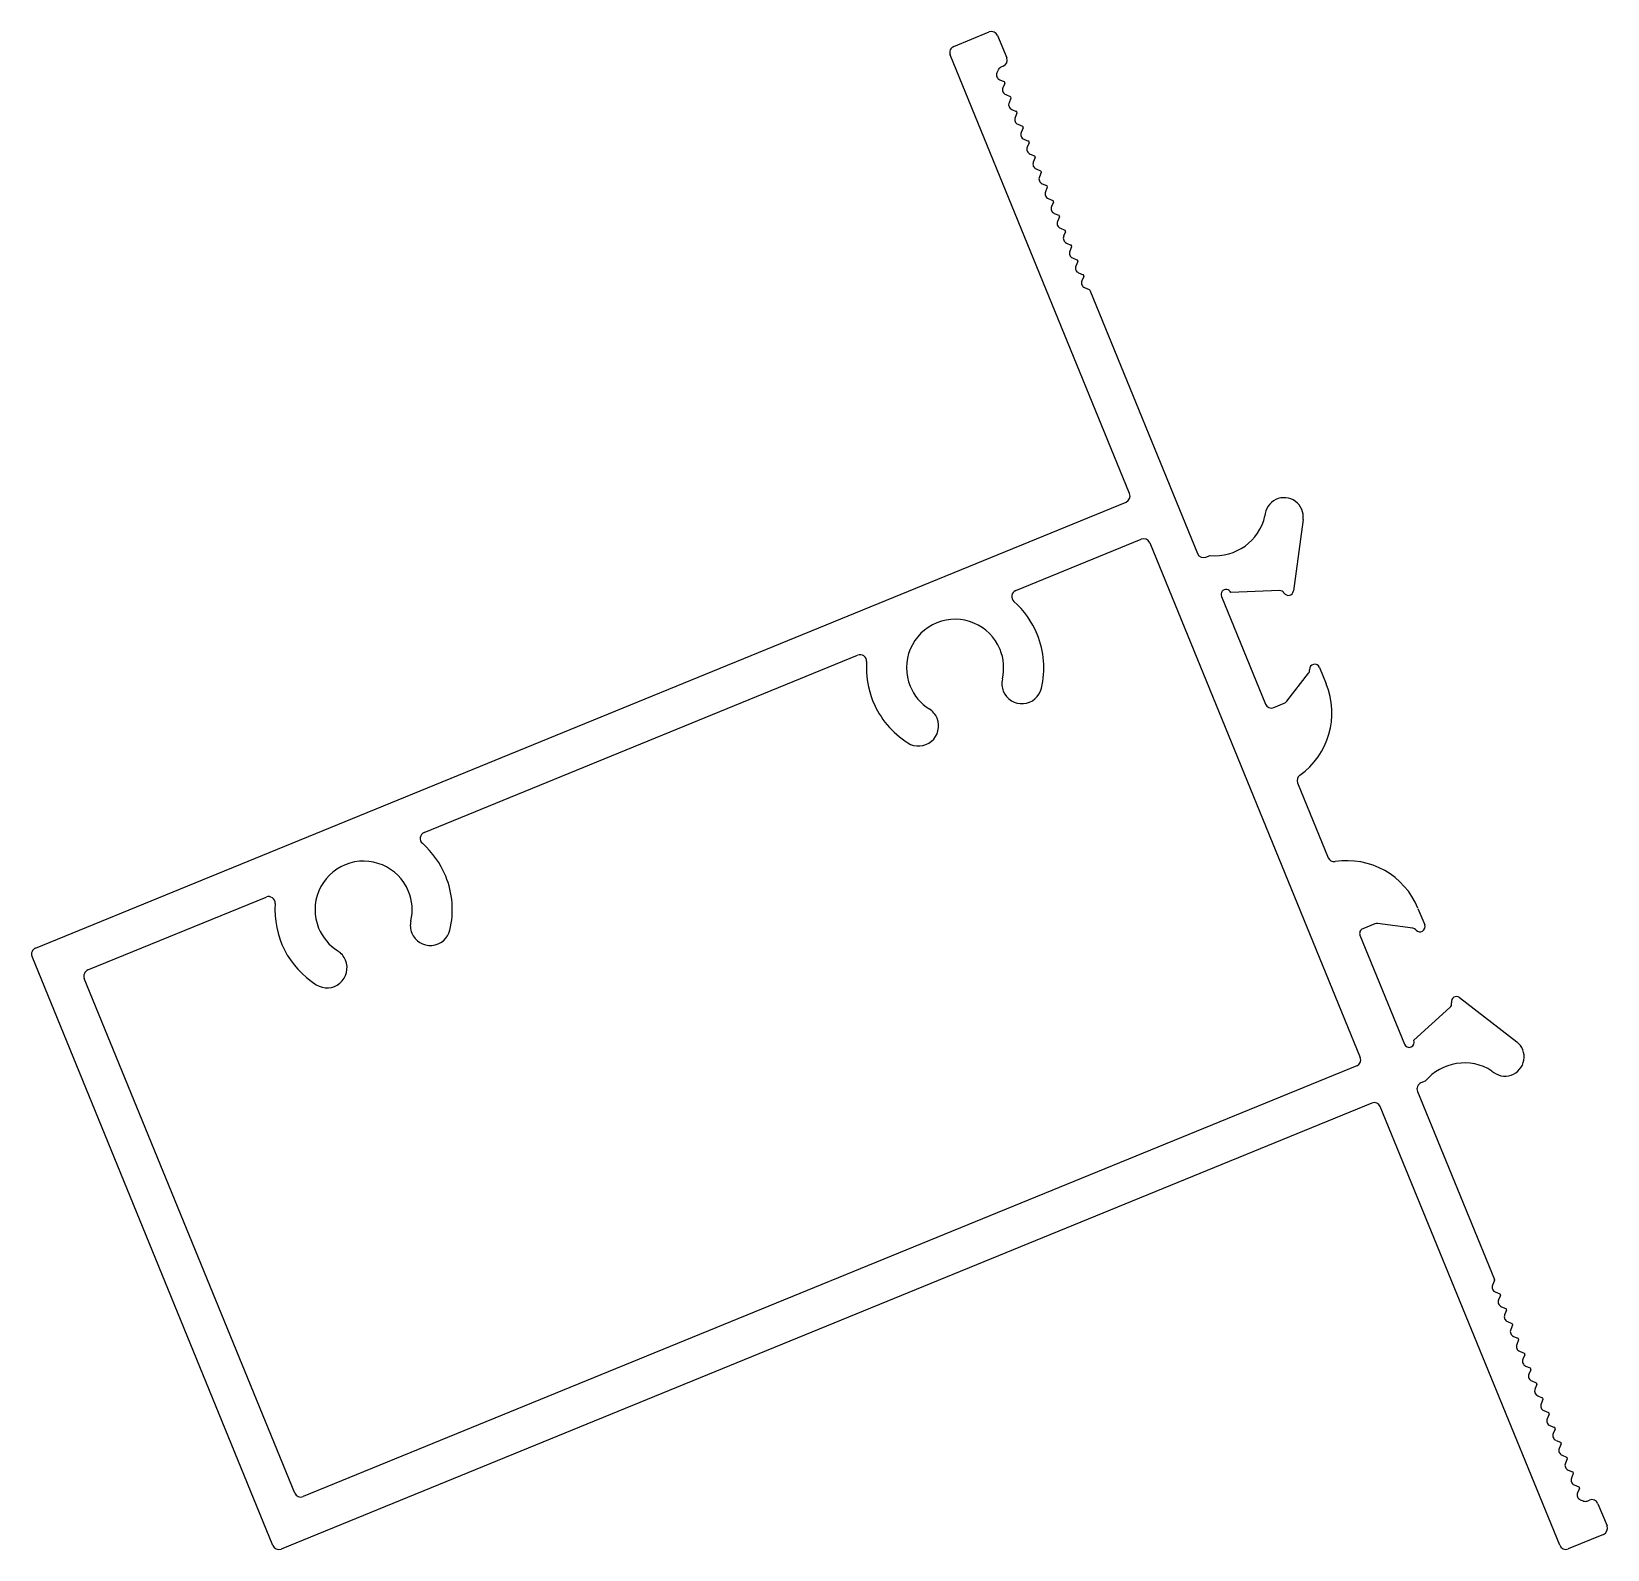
# Model space of a CAD drawing. Header units: inches. Extents: x -31 to 30.6, y 0.6 to 60.
import ezdxf

# ---------------------------------------------------------------- set-up
doc = ezdxf.new("R2010")
doc.units = ezdxf.units.IN
doc.header["$MEASUREMENT"] = 0
doc.layers.add('BEAD', color=152, linetype='Continuous')

msp = doc.modelspace()

# ---------------------------------------------------------------- linework, layer by layer
at = {"layer": 'BEAD', "color": 7, "lineweight": -2}
for p, q in [((5.035, 59.398), (6.416, 59.963)), ((6.747, 59.824), (7.104, 58.952)), ((11.914, 41.904), (4.896, 59.067)), ((6.965, 58.62), (6.88, 58.586)), ((6.769, 58.476), (6.72, 58.359)), ((6.829, 58.093), (7.004, 58.02)), ((7.031, 57.954), (6.958, 57.779)), ((7.067, 57.513), (7.242, 57.439)), ((7.269, 57.373), (7.195, 57.198)), ((7.304, 56.932), (7.479, 56.858)), ((7.506, 56.792), (7.433, 56.617)), ((7.542, 56.351), (7.717, 56.277)), ((7.744, 56.211), (7.67, 56.036)), ((7.779, 55.77), (7.954, 55.697)), ((7.981, 55.63), (7.908, 55.455)), ((8.017, 55.189), (8.192, 55.116)), ((8.219, 55.049), (8.145, 54.874)), ((8.254, 54.608), (8.429, 54.535)), ((8.456, 54.468), (8.383, 54.293)), ((8.492, 54.027), (8.667, 53.954)), ((8.694, 53.887), (8.621, 53.712)), ((8.729, 53.446), (8.904, 53.373)), ((8.931, 53.306), (8.858, 53.131)), ((8.967, 52.865), (9.142, 52.792)), ((9.169, 52.726), (9.096, 52.551)), ((9.204, 52.285), (9.379, 52.211)), ((9.407, 52.145), (9.333, 51.97)), ((9.442, 51.704), (9.617, 51.63)), ((9.644, 51.564), (9.571, 51.389)), ((9.679, 51.123), (9.854, 51.049)), ((9.882, 50.983), (9.808, 50.808)), ((9.917, 50.542), (10.092, 50.469)), ((10.119, 50.402), (10.046, 50.227)), ((10.154, 49.961), (10.329, 49.888)), ((10.357, 49.86), (14.569, 39.558)), ((-24.65, 26.678), (11.775, 41.573)), ((18.701, 40.894), (18.32, 38.097)), ((7.458, 38.112), (12.369, 40.12)), ((12.7, 39.981), (20.935, 19.843)), ((14.901, 39.419), (15.063, 39.486)), ((15.502, 37.884), (17.224, 33.673)), ((17.773, 38.11), (15.873, 38.036)), ((-15.682, 28.649), (1.274, 35.583)), ((18.064, 33.782), (18.913, 34.879)), ((19.34, 35.104), (19.602, 34.462)), ((17.55, 33.536), (17.961, 33.704)), ((18.485, 30.589), (19.683, 27.661)), ((-30.888, 24.128), (-24.65, 26.678)), ((-28.841, 23.269), (-21.866, 26.121)), ((23.194, 25.68), (23.456, 25.039)), ((21.502, 25.076), (21.034, 24.884)), ((22.994, 24.9), (21.606, 25.089)), ((20.925, 24.624), (22.666, 20.366)), ((-21.606, 0.756), (-31.027, 23.796)), ((-20.747, 2.804), (-28.98, 22.937)), ((23.036, 20.517), (24.444, 21.796)), ((24.825, 22.188), (27.056, 20.46)), ((20.798, 19.517), (-20.416, 2.665)), ((23.173, 18.518), (26.183, 11.156)), ((23.475, 18.916), (23.312, 18.849)), ((21.388, 18.062), (-21.275, 0.617)), ((28.738, 0.761), (21.72, 17.923)), ((26.183, 11.117), (26.11, 10.942)), ((26.218, 10.676), (26.393, 10.603)), ((26.421, 10.536), (26.347, 10.361)), ((26.456, 10.095), (26.631, 10.022)), ((26.658, 9.955), (26.585, 9.78)), ((26.693, 9.514), (26.868, 9.441)), ((26.896, 9.374), (26.822, 9.199)), ((26.931, 8.933), (27.106, 8.86)), ((27.133, 8.794), (27.06, 8.619)), ((27.168, 8.353), (27.343, 8.279)), ((27.371, 8.213), (27.297, 8.038)), ((27.406, 7.772), (27.581, 7.698)), ((27.608, 7.632), (27.535, 7.457)), ((27.644, 7.191), (27.819, 7.117)), ((27.846, 7.051), (27.772, 6.876)), ((27.881, 6.61), (28.056, 6.536)), ((28.083, 6.47), (28.01, 6.295)), ((28.119, 6.029), (28.294, 5.956)), ((28.321, 5.889), (28.247, 5.714)), ((28.356, 5.448), (28.531, 5.375)), ((28.558, 5.308), (28.485, 5.133)), ((28.594, 4.867), (28.769, 4.794)), ((28.796, 4.727), (28.722, 4.552)), ((28.831, 4.286), (29.006, 4.213)), ((29.033, 4.146), (28.96, 3.971)), ((29.069, 3.705), (29.244, 3.632)), ((29.271, 3.566), (29.197, 3.391)), ((29.306, 3.125), (29.481, 3.051)), ((29.508, 2.985), (29.435, 2.81)), ((29.544, 2.544), (29.661, 2.495)), ((29.816, 2.494), (29.901, 2.529)), ((30.232, 2.39), (30.589, 1.518)), ((30.45, 1.187), (29.069, 0.622))]:
    msp.add_line(p, q, dxfattribs=at)
for centre, radius, start, end in [((6.512, 59.728), 0.254, 22.24, 112.24), ((5.131, 59.163), 0.254, 112.24, 202.24), ((6.957, 58.398), 0.203, 112.24, 157.24), ((6.869, 58.856), 0.254, 292.24, 22.24), ((6.908, 58.281), 0.203, 157.24, 202.24), ((6.908, 58.281), 0.203, 202.24, 247.24), ((6.984, 57.973), 0.0508, 22.24, 67.24), ((6.984, 57.973), 0.0508, 337.24, 22.24), ((7.145, 57.7), 0.203, 157.24, 202.24), ((7.145, 57.7), 0.203, 202.24, 247.24), ((7.222, 57.392), 0.0508, 22.24, 67.24), ((7.222, 57.392), 0.0508, 337.24, 22.24), ((7.383, 57.119), 0.203, 157.24, 202.24), ((7.383, 57.119), 0.203, 202.24, 247.24), ((7.459, 56.811), 0.0508, 22.24, 67.24), ((7.459, 56.811), 0.0508, 337.24, 22.24), ((7.62, 56.538), 0.203, 157.24, 202.24), ((7.62, 56.538), 0.203, 202.24, 247.24), ((7.697, 56.231), 0.0508, 22.24, 67.24), ((7.697, 56.231), 0.0508, 337.24, 22.24), ((7.858, 55.957), 0.203, 157.24, 202.24), ((7.858, 55.957), 0.203, 202.24, 247.24), ((7.935, 55.65), 0.0508, 22.24, 67.24), ((7.935, 55.65), 0.0508, 337.24, 22.24), ((8.095, 55.376), 0.203, 157.24, 202.24), ((8.095, 55.376), 0.203, 202.24, 247.24), ((8.333, 54.796), 0.203, 157.24, 202.24), ((8.172, 55.069), 0.0508, 22.24, 67.24), ((8.172, 55.069), 0.0508, 337.24, 22.24), ((8.333, 54.796), 0.203, 202.24, 247.24), ((8.57, 54.215), 0.203, 157.24, 202.24), ((8.41, 54.488), 0.0508, 22.24, 67.24), ((8.41, 54.488), 0.0508, 337.24, 22.24), ((8.57, 54.215), 0.203, 202.24, 247.24), ((8.808, 53.634), 0.203, 157.24, 202.24), ((8.647, 53.907), 0.0508, 22.24, 67.24), ((8.647, 53.907), 0.0508, 337.24, 22.24), ((8.808, 53.634), 0.203, 202.24, 247.24), ((9.045, 53.053), 0.203, 157.24, 202.24), ((8.885, 53.326), 0.0508, 22.24, 67.24), ((8.885, 53.326), 0.0508, 337.24, 22.24), ((9.045, 53.053), 0.203, 202.24, 247.24), ((9.283, 52.472), 0.203, 157.24, 202.24), ((9.122, 52.745), 0.0508, 22.24, 67.24), ((9.122, 52.745), 0.0508, 337.24, 22.24), ((9.283, 52.472), 0.203, 202.24, 247.24), ((9.521, 51.891), 0.203, 157.24, 202.24), ((9.521, 51.891), 0.203, 202.24, 247.24), ((9.36, 52.164), 0.0508, 22.24, 67.24), ((9.36, 52.164), 0.0508, 337.24, 22.24), ((9.758, 51.31), 0.203, 157.24, 202.24), ((9.758, 51.31), 0.203, 202.24, 247.24), ((9.597, 51.583), 0.0508, 22.24, 67.24), ((9.597, 51.583), 0.0508, 337.24, 22.24), ((9.996, 50.729), 0.203, 157.24, 202.24), ((9.996, 50.729), 0.203, 202.24, 247.24), ((9.835, 51.003), 0.0508, 22.24, 67.24), ((9.835, 51.003), 0.0508, 337.24, 22.24), ((10.233, 50.148), 0.203, 157.24, 202.24), ((10.233, 50.148), 0.203, 202.24, 247.24), ((10.072, 50.422), 0.0508, 22.24, 67.24), ((10.072, 50.422), 0.0508, 337.24, 22.24), ((10.31, 49.841), 0.0508, 22.24, 67.24), ((11.679, 41.808), 0.254, 292.24, 22.24), ((17.958, 40.995), 0.75, 352.23999, 177.26501), ((15.259, 41.476), 2, 264.39763, 347.12752), ((12.465, 39.885), 0.254, 22.24, 112.24), ((14.804, 39.654), 0.254, 202.24, 292.24), ((7.554, 37.876), 0.254, 112.24, 228.47142), ((5.085, 35.089), 3.47, 22.24, 48.47142), ((15.687, 37.96), 0.2, 22.24, 202.24), ((17.781, 37.907), 0.203, 32.5029, 92.24002), ((18.121, 38.124), 0.2, 212.5029, 352.24002), ((5.085, 35.089), 1.9, 112.24, 202.24), ((5.085, 35.089), 1.9, 22.24, 112.24), ((5.085, 35.089), 3.47, 346.70693, 22.24), ((5.085, 35.089), 1.9, 346.70693, 22.24), ((1.371, 35.348), 0.254, 356.00858, 112.24), ((5.085, 35.089), 3.47, 176.00858, 202.24), ((19.155, 35.028), 0.2, 22.24, 183.47746), ((7.699, 34.471), 0.785, 166.70693, 202.24), ((18.753, 35.003), 0.203, 322.24002, 3.47746), ((5.085, 35.089), 1.9, 202.24, 237.77307), ((7.699, 34.471), 0.785, 202.24, 346.70693), ((16.826, 33.327), 3, 305.5824, 22.23994), ((5.085, 35.089), 3.47, 202.24, 237.77307), ((3.654, 32.817), 0.785, 22.24, 57.77307), ((17.456, 33.767), 0.25, 202.24, 292.24), ((17.866, 33.935), 0.25, 292.24, 322.24002), ((3.654, 32.817), 0.785, 237.77307, 22.24), ((18.717, 30.684), 0.25, 125.5825, 202.24004), ((-15.586, 28.414), 0.254, 112.24, 228.47142), ((-18.055, 25.626), 3.47, 22.24, 48.47142), ((-18.055, 25.626), 1.9, 112.24, 202.24), ((-18.055, 25.626), 1.9, 22.24, 112.24), ((19.914, 27.755), 0.25, 202.23996, 278.8975), ((20.417, 24.545), 3, 22.24006, 98.8976), ((-18.055, 25.626), 3.47, 346.70693, 22.24), ((-21.77, 25.886), 0.254, 356.00858, 112.24), ((-18.055, 25.626), 1.9, 346.70693, 22.24), ((-18.055, 25.626), 3.47, 176.00858, 237.77307), ((-18.055, 25.626), 1.9, 202.24, 237.77307), ((-15.442, 25.009), 0.785, 166.70693, 202.24), ((-15.442, 25.009), 0.785, 202.24, 346.70693), ((21.11, 24.699), 0.2, 112.23996, 202.24004), ((21.579, 24.888), 0.203, 82.23998, 112.24), ((22.966, 24.699), 0.203, 41.00254, 82.23998), ((23.271, 24.963), 0.2, 221.00254, 22.24), ((-30.792, 23.893), 0.254, 112.24, 202.24), ((-19.487, 23.355), 0.785, 237.77307, 22.24), ((-19.487, 23.355), 0.785, 22.24, 57.77307), ((-28.745, 23.034), 0.254, 112.24, 202.24), ((24.702, 22.03), 0.2, 52.23998, 191.9771), ((24.308, 21.946), 0.203, 312.23998, 11.9771), ((22.851, 20.441), 0.2, 202.24, 22.24), ((26.597, 19.867), 0.75, 227.21499, 52.24001), ((20.703, 19.749), 0.25, 292.24, 22.24), ((25.009, 17.632), 2, 57.35248, 140.08237), ((23.408, 18.614), 0.254, 112.24, 202.24), ((21.485, 17.827), 0.254, 22.24, 112.24), ((26.136, 11.137), 0.0508, 337.24, 22.24), ((26.297, 10.864), 0.203, 157.24, 202.24), ((26.297, 10.864), 0.203, 202.24, 247.24), ((26.374, 10.556), 0.0508, 22.24, 67.24), ((26.374, 10.556), 0.0508, 337.24, 22.24), ((26.535, 10.283), 0.203, 157.24, 202.24), ((26.535, 10.283), 0.203, 202.24, 247.24), ((26.611, 9.975), 0.0508, 22.24, 67.24), ((26.611, 9.975), 0.0508, 337.24, 22.24), ((26.772, 9.702), 0.203, 157.24, 202.24), ((26.772, 9.702), 0.203, 202.24, 247.24), ((26.849, 9.394), 0.0508, 22.24, 67.24), ((26.849, 9.394), 0.0508, 337.24, 22.24), ((27.01, 9.121), 0.203, 157.24, 202.24), ((27.01, 9.121), 0.203, 202.24, 247.24), ((27.086, 8.813), 0.0508, 22.24, 67.24), ((27.086, 8.813), 0.0508, 337.24, 22.24), ((27.247, 8.54), 0.203, 157.24, 202.24), ((27.247, 8.54), 0.203, 202.24, 247.24), ((27.485, 7.959), 0.203, 157.24, 202.24), ((27.324, 8.232), 0.0508, 22.24, 67.24), ((27.324, 8.232), 0.0508, 337.24, 22.24), ((27.485, 7.959), 0.203, 202.24, 247.24), ((27.722, 7.378), 0.203, 157.24, 202.24), ((27.561, 7.651), 0.0508, 22.24, 67.24), ((27.561, 7.651), 0.0508, 337.24, 22.24), ((27.722, 7.378), 0.203, 202.24, 247.24), ((27.96, 6.797), 0.203, 157.24, 202.24), ((27.799, 7.071), 0.0508, 22.24, 67.24), ((27.799, 7.071), 0.0508, 337.24, 22.24), ((27.96, 6.797), 0.203, 202.24, 247.24), ((28.197, 6.216), 0.203, 157.24, 202.24), ((28.036, 6.49), 0.0508, 22.24, 67.24), ((28.036, 6.49), 0.0508, 337.24, 22.24), ((28.197, 6.216), 0.203, 202.24, 247.24), ((28.435, 5.635), 0.203, 157.24, 202.24), ((28.435, 5.635), 0.203, 202.24, 247.24), ((28.274, 5.909), 0.0508, 22.24, 67.24), ((28.274, 5.909), 0.0508, 337.24, 22.24), ((28.672, 5.055), 0.203, 157.24, 202.24), ((28.672, 5.055), 0.203, 202.24, 247.24), ((28.511, 5.328), 0.0508, 22.24, 67.24), ((28.511, 5.328), 0.0508, 337.24, 22.24), ((28.91, 4.474), 0.203, 157.24, 202.24), ((28.91, 4.474), 0.203, 202.24, 247.24), ((28.749, 4.747), 0.0508, 22.24, 67.24), ((28.749, 4.747), 0.0508, 337.24, 22.24), ((29.147, 3.893), 0.203, 157.24, 202.24), ((29.147, 3.893), 0.203, 202.24, 247.24), ((28.987, 4.166), 0.0508, 22.24, 67.24), ((28.987, 4.166), 0.0508, 337.24, 22.24), ((29.385, 3.312), 0.203, 157.24, 202.24), ((29.385, 3.312), 0.203, 202.24, 247.24), ((29.224, 3.585), 0.0508, 22.24, 67.24), ((29.224, 3.585), 0.0508, 337.24, 22.24), ((-20.512, 2.9), 0.254, 202.24, 292.24), ((29.622, 2.731), 0.203, 157.24, 202.24), ((29.622, 2.731), 0.203, 202.24, 247.24), ((29.462, 3.004), 0.0508, 22.24, 67.24), ((29.462, 3.004), 0.0508, 337.24, 22.24), ((29.739, 2.682), 0.203, 247.24, 292.24), ((29.997, 2.294), 0.254, 22.24, 112.24), ((30.354, 1.422), 0.254, 292.24, 22.24), ((-21.371, 0.852), 0.254, 202.24, 292.24), ((28.973, 0.857), 0.254, 202.24, 292.24)]:
    msp.add_arc(centre, radius, start, end, dxfattribs=at)

doc.saveas('drawing.dxf')
